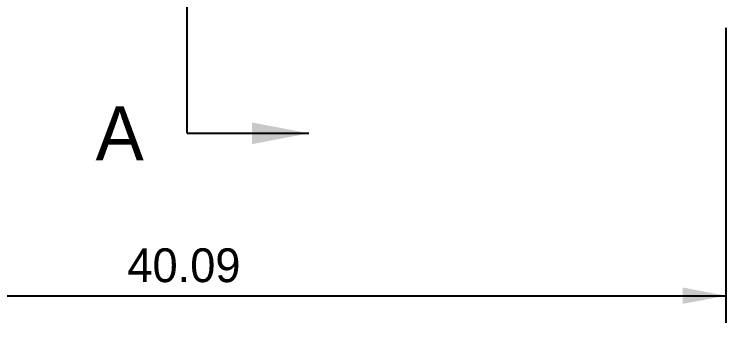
# Model space of a CAD drawing. Header units: millimetres. Extents: x 5 to 601, y 5 to 415.
# Drawn here: x 93.4 to 146.1, y 84.6 to 107.4 of the extents above; entities that cross this region are included whole.
import ezdxf
from ezdxf.enums import TextEntityAlignment as Align

# ---------------------------------------------------------------- set-up
doc = ezdxf.new("R2010")
doc.units = ezdxf.units.MM
doc.linetypes.add('PHANTOM', pattern=[21, 11, -2, 2, -2, 2, -2])
for name, color, linetype in [('CUT', 1, 'PHANTOM'), ('DIM', 3, 'CONTINUOUS'), ('TEXT', 3, 'CONTINUOUS')]:
    doc.layers.add(name, color=color, linetype=linetype)

msp = doc.modelspace()

# ---------------------------------------------------------------- linework, layer by layer
at = {"layer": 'CUT'}
for q in [(106.247, 112.595), (115.247, 98.595)]:
    msp.add_line((106.247, 98.595), q, dxfattribs=at)
msp.add_solid([(115.247, 98.595), (111.047, 99.393), (111.047, 97.797)], dxfattribs=at)
at = {"layer": 'DIM'}
for p, q in [((146.085, 106.395), (146.085, 84.595)), ((65.915, 86.595), (146.085, 86.595))]:
    msp.add_line(p, q, dxfattribs=at)
msp.add_solid([(146.085, 86.595), (142.885, 87.203), (142.885, 85.987)], dxfattribs=at)

# ---------------------------------------------------------------- texts
at = {"layer": 'TEXT'}
msp.add_text('A', height=4, dxfattribs=at).set_placement((101.247, 98.595), align=Align.MIDDLE_CENTER)
msp.add_text('40.09', height=2.5, dxfattribs=at).set_placement((106, 87.595), align=Align.CENTER)

doc.saveas('drawing.dxf')
